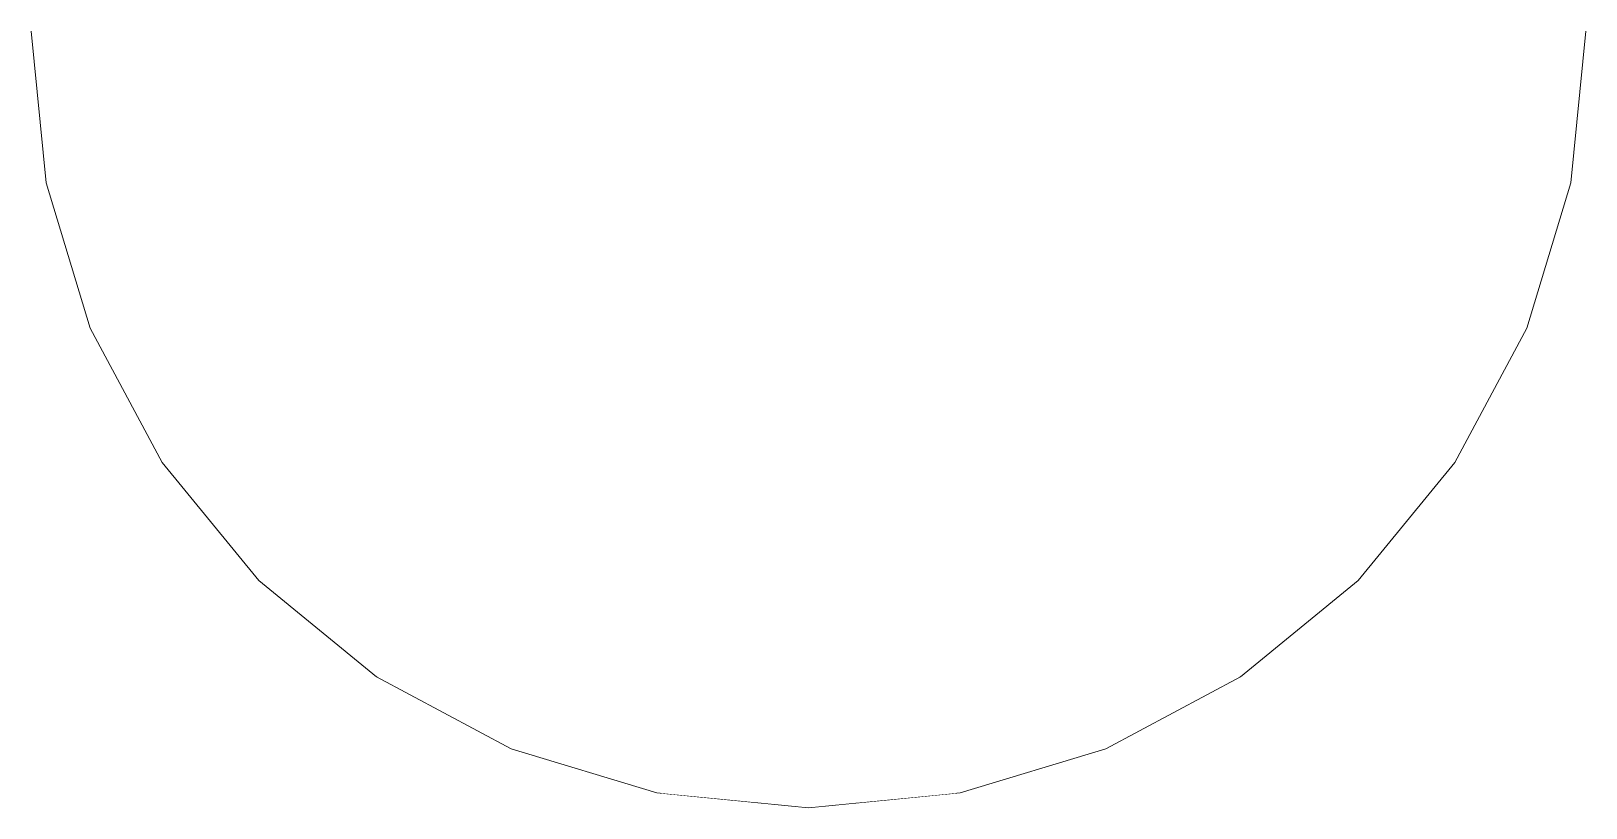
# Model space of a CAD drawing. Header units: metres. Extents: x 48 to 635, y -15 to 39.
# Drawn here: x 523.9712 to 524.1712, y -12.0938 to -11.9938 of the extents above; entities that cross this region are included whole.
import ezdxf

# ---------------------------------------------------------------- set-up
doc = ezdxf.new("R2010")
doc.units = ezdxf.units.M
doc.header["$MEASUREMENT"] = 0
doc.linetypes.add('Wipeout_Contour', pattern=[1, 0, -1])
doc.layers.add('Interior - Lamp', color=7, linetype='Continuous')

msp = doc.modelspace()

# ---------------------------------------------------------------- wipeouts: each hides what was drawn before it
at = {"color": 254, "linetype": 'Wipeout_Contour', "lineweight": 0, "ltscale": 1573.063242}
msp.add_wipeout([(524.05204, -12.09184), (524.05167, -12.09184), (524.07117, -12.09377)], dxfattribs=at).dxf.layer = 'Interior - Lamp'

# ---------------------------------------------------------------- next in the draw order: wipeouts: each hides what was drawn before it
at = {"color": 254, "linetype": 'Wipeout_Contour', "lineweight": 0, "ltscale": 1573.025929}
msp.add_wipeout([(524.05204, -12.09184), (524.07117, -12.09377), (524.05315, -12.09184)], dxfattribs=at).dxf.layer = 'Interior - Lamp'

# ---------------------------------------------------------------- next in the draw order: wipeouts: each hides what was drawn before it
at = {"color": 254, "linetype": 'Wipeout_Contour', "lineweight": 0, "ltscale": 2096.7101}
msp.add_wipeout([(524.03364, -12.08615), (524.03291, -12.08615), (524.05167, -12.09184), (524.05204, -12.09184)], dxfattribs=at).dxf.layer = 'Interior - Lamp'
at = {"color": 254, "linetype": 'Wipeout_Contour', "lineweight": 0, "ltscale": 1572.986849}
msp.add_wipeout([(524.05495, -12.09184), (524.05315, -12.09184), (524.07117, -12.09377)], dxfattribs=at).dxf.layer = 'Interior - Lamp'

# ---------------------------------------------------------------- next in the draw order: wipeouts: each hides what was drawn before it
at = {"color": 254, "linetype": 'Wipeout_Contour', "lineweight": 0, "ltscale": 2096.678624}
msp.add_wipeout([(524.03582, -12.08615), (524.03364, -12.08615), (524.05204, -12.09184), (524.05315, -12.09184)], dxfattribs=at).dxf.layer = 'Interior - Lamp'
at = {"color": 254, "linetype": 'Wipeout_Contour', "lineweight": 0, "ltscale": 1572.941543}
msp.add_wipeout([(524.05738, -12.09184), (524.05495, -12.09184), (524.07117, -12.09377)], dxfattribs=at).dxf.layer = 'Interior - Lamp'

# ---------------------------------------------------------------- next in the draw order: wipeouts: each hides what was drawn before it
at = {"color": 254, "linetype": 'Wipeout_Contour', "lineweight": 0, "ltscale": 2096.638434}
msp.add_wipeout([(524.01669, -12.07691), (524.01562, -12.07691), (524.03291, -12.08615), (524.03364, -12.08615)], dxfattribs=at).dxf.layer = 'Interior - Lamp'
at = {"color": 254, "linetype": 'Wipeout_Contour', "lineweight": 0, "ltscale": 2096.651375}
msp.add_wipeout([(524.03582, -12.08615), (524.05315, -12.09184), (524.05495, -12.09184), (524.03936, -12.08615)], dxfattribs=at).dxf.layer = 'Interior - Lamp'
at = {"color": 254, "linetype": 'Wipeout_Contour', "lineweight": 0, "ltscale": 1572.882205}
msp.add_wipeout([(524.05738, -12.09184), (524.07117, -12.09377), (524.06034, -12.09184)], dxfattribs=at).dxf.layer = 'Interior - Lamp'

# ---------------------------------------------------------------- next in the draw order: wipeouts: each hides what was drawn before it
at = {"color": 254, "linetype": 'Wipeout_Contour', "lineweight": 0, "ltscale": 2096.612593}
msp.add_wipeout([(524.01669, -12.07691), (524.03364, -12.08615), (524.03582, -12.08615), (524.01985, -12.07691)], dxfattribs=at).dxf.layer = 'Interior - Lamp'
at = {"color": 254, "linetype": 'Wipeout_Contour', "lineweight": 0, "ltscale": 2096.625067}
msp.add_wipeout([(524.04412, -12.08615), (524.03936, -12.08615), (524.05495, -12.09184), (524.05738, -12.09184)], dxfattribs=at).dxf.layer = 'Interior - Lamp'
at = {"color": 254, "linetype": 'Wipeout_Contour', "lineweight": 0, "ltscale": 1572.791673}
msp.add_wipeout([(524.06371, -12.09184), (524.06034, -12.09184), (524.07117, -12.09377)], dxfattribs=at).dxf.layer = 'Interior - Lamp'

# ---------------------------------------------------------------- next in the draw order: wipeouts: each hides what was drawn before it
at = {"color": 254, "linetype": 'Wipeout_Contour', "lineweight": 0, "ltscale": 2096.57367}
msp.add_wipeout([(524.00046, -12.06448), (524.01562, -12.07691), (524.01669, -12.07691), (524.00182, -12.06448)], dxfattribs=at).dxf.layer = 'Interior - Lamp'
at = {"color": 254, "linetype": 'Wipeout_Contour', "lineweight": 0, "ltscale": 2096.596128}
msp.add_wipeout([(524.02498, -12.07691), (524.01985, -12.07691), (524.03582, -12.08615), (524.03936, -12.08615)], dxfattribs=at).dxf.layer = 'Interior - Lamp'
at = {"color": 254, "linetype": 'Wipeout_Contour', "lineweight": 0, "ltscale": 2096.595201}
msp.add_wipeout([(524.04991, -12.08615), (524.04412, -12.08615), (524.05738, -12.09184), (524.06034, -12.09184)], dxfattribs=at).dxf.layer = 'Interior - Lamp'
at = {"color": 254, "linetype": 'Wipeout_Contour', "lineweight": 0, "ltscale": 1572.619731}
msp.add_wipeout([(524.06371, -12.09184), (524.07117, -12.09377), (524.06737, -12.09184)], dxfattribs=at).dxf.layer = 'Interior - Lamp'

# ---------------------------------------------------------------- next in the draw order: wipeouts: each hides what was drawn before it
at = {"color": 254, "linetype": 'Wipeout_Contour', "lineweight": 0, "ltscale": 2096.553389}
msp.add_wipeout([(524.00182, -12.06448), (524.01669, -12.07691), (524.01985, -12.07691), (524.00585, -12.06448)], dxfattribs=at).dxf.layer = 'Interior - Lamp'
at = {"color": 254, "linetype": 'Wipeout_Contour', "lineweight": 0, "ltscale": 2096.58599}
msp.add_wipeout([(524.02498, -12.07691), (524.03936, -12.08615), (524.04412, -12.08615), (524.03189, -12.07691)], dxfattribs=at).dxf.layer = 'Interior - Lamp'
at = {"color": 254, "linetype": 'Wipeout_Contour', "lineweight": 0, "ltscale": 2096.554096}
msp.add_wipeout([(524.04991, -12.08615), (524.06034, -12.09184), (524.06371, -12.09184), (524.05653, -12.08615)], dxfattribs=at).dxf.layer = 'Interior - Lamp'
at = {"color": 254, "linetype": 'Wipeout_Contour', "lineweight": 0, "ltscale": 1572.117524}
msp.add_wipeout([(524.06737, -12.09184), (524.07117, -12.09377), (524.07117, -12.09184)], dxfattribs=at).dxf.layer = 'Interior - Lamp'

# ---------------------------------------------------------------- next in the draw order: wipeouts: each hides what was drawn before it
at = {"color": 254, "linetype": 'Wipeout_Contour', "lineweight": 0, "ltscale": 2096.518391}
msp.add_wipeout([(523.98803, -12.04932), (524.00046, -12.06448), (524.00182, -12.06448), (523.98963, -12.04932)], dxfattribs=at).dxf.layer = 'Interior - Lamp'
at = {"color": 254, "linetype": 'Wipeout_Contour', "lineweight": 0, "ltscale": 2096.546896}
msp.add_wipeout([(524.01238, -12.06448), (524.00585, -12.06448), (524.01985, -12.07691), (524.02498, -12.07691)], dxfattribs=at).dxf.layer = 'Interior - Lamp'
at = {"color": 254, "linetype": 'Wipeout_Contour', "lineweight": 0, "ltscale": 2096.578888}
msp.add_wipeout([(524.03189, -12.07691), (524.04412, -12.08615), (524.04991, -12.08615), (524.04031, -12.07691)], dxfattribs=at).dxf.layer = 'Interior - Lamp'
at = {"color": 254, "linetype": 'Wipeout_Contour', "lineweight": 0, "ltscale": 2096.485358}
msp.add_wipeout([(524.05653, -12.08615), (524.06371, -12.09184), (524.06737, -12.09184), (524.06371, -12.08615)], dxfattribs=at).dxf.layer = 'Interior - Lamp'
at = {"color": 254, "linetype": 'Wipeout_Contour', "lineweight": 0, "ltscale": 1573.124846}
msp.add_wipeout([(524.07117, -12.09184), (524.07117, -12.09377), (524.07498, -12.09184)], dxfattribs=at).dxf.layer = 'Interior - Lamp'

# ---------------------------------------------------------------- next in the draw order: wipeouts: each hides what was drawn before it
at = {"color": 254, "linetype": 'Wipeout_Contour', "lineweight": 0, "ltscale": 2096.503794}
msp.add_wipeout([(523.98963, -12.04932), (524.00182, -12.06448), (524.00585, -12.06448), (523.99436, -12.04932)], dxfattribs=at).dxf.layer = 'Interior - Lamp'
at = {"color": 254, "linetype": 'Wipeout_Contour', "lineweight": 0, "ltscale": 2096.55085}
msp.add_wipeout([(524.02117, -12.06448), (524.01238, -12.06448), (524.02498, -12.07691), (524.03189, -12.07691)], dxfattribs=at).dxf.layer = 'Interior - Lamp'
at = {"color": 254, "linetype": 'Wipeout_Contour', "lineweight": 0, "ltscale": 2096.570415}
msp.add_wipeout([(524.04991, -12.07691), (524.04031, -12.07691), (524.04991, -12.08615), (524.05653, -12.08615)], dxfattribs=at).dxf.layer = 'Interior - Lamp'
at = {"color": 254, "linetype": 'Wipeout_Contour', "lineweight": 0, "ltscale": 1572.622638}
msp.add_wipeout([(524.07498, -12.09184), (524.07117, -12.09377), (524.07864, -12.09184)], dxfattribs=at).dxf.layer = 'Interior - Lamp'

# ---------------------------------------------------------------- next in the draw order: wipeouts: each hides what was drawn before it
at = {"color": 254, "linetype": 'Wipeout_Contour', "lineweight": 0, "ltscale": 2096.474911}
msp.add_wipeout([(523.97879, -12.03203), (523.98803, -12.04932), (523.98963, -12.04932), (523.98056, -12.03203)], dxfattribs=at).dxf.layer = 'Interior - Lamp'
at = {"color": 254, "linetype": 'Wipeout_Contour', "lineweight": 0, "ltscale": 2096.506628}
msp.add_wipeout([(524.00204, -12.04932), (523.99436, -12.04932), (524.00585, -12.06448), (524.01238, -12.06448)], dxfattribs=at).dxf.layer = 'Interior - Lamp'
at = {"color": 254, "linetype": 'Wipeout_Contour', "lineweight": 0, "ltscale": 2096.562267}
msp.add_wipeout([(524.03189, -12.06448), (524.02117, -12.06448), (524.03189, -12.07691), (524.04031, -12.07691)], dxfattribs=at).dxf.layer = 'Interior - Lamp'
at = {"color": 254, "linetype": 'Wipeout_Contour', "lineweight": 0, "ltscale": 1572.450696}
msp.add_wipeout([(524.07117, -12.09377), (524.08201, -12.09184), (524.07864, -12.09184)], dxfattribs=at).dxf.layer = 'Interior - Lamp'

# ---------------------------------------------------------------- next in the draw order: wipeouts: each hides what was drawn before it
at = {"color": 254, "linetype": 'Wipeout_Contour', "lineweight": 0, "ltscale": 2096.466528}
msp.add_wipeout([(523.98056, -12.03203), (523.98963, -12.04932), (523.99436, -12.04932), (523.98582, -12.03203)], dxfattribs=at).dxf.layer = 'Interior - Lamp'
at = {"color": 254, "linetype": 'Wipeout_Contour', "lineweight": 0, "ltscale": 2096.522905}
msp.add_wipeout([(524.00204, -12.04932), (524.01238, -12.06448), (524.02117, -12.06448), (524.01238, -12.04932)], dxfattribs=at).dxf.layer = 'Interior - Lamp'
at = {"color": 254, "linetype": 'Wipeout_Contour', "lineweight": 0, "ltscale": 1572.360165}
msp.add_wipeout([(524.07117, -12.09377), (524.08497, -12.09184), (524.08201, -12.09184)], dxfattribs=at).dxf.layer = 'Interior - Lamp'

# ---------------------------------------------------------------- next in the draw order: wipeouts: each hides what was drawn before it
at = {"color": 254, "linetype": 'Wipeout_Contour', "lineweight": 0, "ltscale": 2096.445419}
msp.add_wipeout([(523.9731, -12.01328), (523.97879, -12.03203), (523.98056, -12.03203), (523.97498, -12.01328)], dxfattribs=at).dxf.layer = 'Interior - Lamp'
at = {"color": 254, "linetype": 'Wipeout_Contour', "lineweight": 0, "ltscale": 2096.478205}
msp.add_wipeout([(523.99436, -12.03203), (523.98582, -12.03203), (523.99436, -12.04932), (524.00204, -12.04932)], dxfattribs=at).dxf.layer = 'Interior - Lamp'
at = {"color": 254, "linetype": 'Wipeout_Contour', "lineweight": 0, "ltscale": 1572.300826}
msp.add_wipeout([(524.08497, -12.09184), (524.07117, -12.09377), (524.0874, -12.09184)], dxfattribs=at).dxf.layer = 'Interior - Lamp'

# ---------------------------------------------------------------- next in the draw order: wipeouts: each hides what was drawn before it
at = {"color": 254, "linetype": 'Wipeout_Contour', "lineweight": 0, "ltscale": 2096.444676}
msp.add_wipeout([(523.97498, -12.01328), (523.98056, -12.03203), (523.98582, -12.03203), (523.98056, -12.01328)], dxfattribs=at).dxf.layer = 'Interior - Lamp'
at = {"color": 254, "linetype": 'Wipeout_Contour', "lineweight": 0, "ltscale": 1572.25552}
msp.add_wipeout([(524.0892, -12.09184), (524.0874, -12.09184), (524.07117, -12.09377)], dxfattribs=at).dxf.layer = 'Interior - Lamp'

# ---------------------------------------------------------------- next in the draw order: wipeouts: each hides what was drawn before it
at = {"color": 254, "linetype": 'Wipeout_Contour', "lineweight": 0, "ltscale": 2096.433524}
msp.add_wipeout([(523.97117, -11.99377), (523.9731, -12.01328), (523.97498, -12.01328), (523.9731, -11.99377)], dxfattribs=at).dxf.layer = 'Interior - Lamp'
at = {"color": 254, "linetype": 'Wipeout_Contour', "lineweight": 0, "ltscale": 1572.21644}
msp.add_wipeout([(524.09031, -12.09184), (524.0892, -12.09184), (524.07117, -12.09377)], dxfattribs=at).dxf.layer = 'Interior - Lamp'

# ---------------------------------------------------------------- next in the draw order: wipeouts: each hides what was drawn before it
at = {"color": 254, "linetype": 'Wipeout_Contour', "lineweight": 0, "ltscale": 1572.179128}
msp.add_wipeout([(524.09068, -12.09184), (524.09031, -12.09184), (524.07117, -12.09377)], dxfattribs=at).dxf.layer = 'Interior - Lamp'

# ---------------------------------------------------------------- next in the draw order: wipeouts: each hides what was drawn before it
at = {"color": 254, "linetype": 'Wipeout_Contour', "lineweight": 0, "ltscale": 2096.341973}
msp.add_wipeout([(524.06371, -12.08615), (524.06737, -12.09184), (524.07117, -12.09184), (524.07117, -12.08615)], dxfattribs=at).dxf.layer = 'Interior - Lamp'

# ---------------------------------------------------------------- next in the draw order: wipeouts: each hides what was drawn before it
at = {"color": 254, "linetype": 'Wipeout_Contour', "lineweight": 0, "ltscale": 2096.553397}
msp.add_wipeout([(524.04991, -12.07691), (524.05653, -12.08615), (524.06371, -12.08615), (524.06034, -12.07691)], dxfattribs=at).dxf.layer = 'Interior - Lamp'
at = {"color": 254, "linetype": 'Wipeout_Contour', "lineweight": 0, "ltscale": 2097.344637}
msp.add_wipeout([(524.07117, -12.09184), (524.07498, -12.09184), (524.07864, -12.08615), (524.07117, -12.08615)], dxfattribs=at).dxf.layer = 'Interior - Lamp'

# ---------------------------------------------------------------- next in the draw order: linework, layer by layer
at = {"layer": 'Interior - Lamp', "color": 2, "linetype": 'Continuous', "lineweight": 13, "true_color": 0xffeb28}
for p, q in [((524.05167, -12.09184), (524.03291, -12.08615)), ((524.07117, -12.09377), (524.05167, -12.09184))]:
    msp.add_line(p, q, dxfattribs=at)

# ---------------------------------------------------------------- next in the draw order: wipeouts: each hides what was drawn before it
at = {"color": 254, "linetype": 'Wipeout_Contour', "lineweight": 0, "ltscale": 2096.57788}
msp.add_wipeout([(524.04412, -12.06448), (524.03189, -12.06448), (524.04031, -12.07691), (524.04991, -12.07691)], dxfattribs=at).dxf.layer = 'Interior - Lamp'
at = {"color": 254, "linetype": 'Wipeout_Contour', "lineweight": 0, "ltscale": 2096.513221}
msp.add_wipeout([(524.06034, -12.07691), (524.06371, -12.08615), (524.07117, -12.08615), (524.07117, -12.07691)], dxfattribs=at).dxf.layer = 'Interior - Lamp'
at = {"color": 254, "linetype": 'Wipeout_Contour', "lineweight": 0, "ltscale": 2097.201253}
msp.add_wipeout([(524.07498, -12.09184), (524.07864, -12.09184), (524.08582, -12.08615), (524.07864, -12.08615)], dxfattribs=at).dxf.layer = 'Interior - Lamp'

# ---------------------------------------------------------------- next in the draw order: linework, layer by layer
at = {"layer": 'Interior - Lamp', "color": 2, "linetype": 'Continuous', "lineweight": 13, "true_color": 0xffeb28}
msp.add_line((524.03291, -12.08615), (524.01562, -12.07691), dxfattribs=at)

# ---------------------------------------------------------------- next in the draw order: wipeouts: each hides what was drawn before it
at = {"color": 254, "linetype": 'Wipeout_Contour', "lineweight": 0, "ltscale": 2096.549572}
msp.add_wipeout([(524.02498, -12.04932), (524.01238, -12.04932), (524.02117, -12.06448), (524.03189, -12.06448)], dxfattribs=at).dxf.layer = 'Interior - Lamp'
at = {"color": 254, "linetype": 'Wipeout_Contour', "lineweight": 0, "ltscale": 2096.593495}
msp.add_wipeout([(524.05738, -12.06448), (524.04412, -12.06448), (524.04991, -12.07691), (524.06034, -12.07691)], dxfattribs=at).dxf.layer = 'Interior - Lamp'
at = {"color": 254, "linetype": 'Wipeout_Contour', "lineweight": 0, "ltscale": 2097.132513}
msp.add_wipeout([(524.07864, -12.09184), (524.08201, -12.09184), (524.09244, -12.08615), (524.08582, -12.08615)], dxfattribs=at).dxf.layer = 'Interior - Lamp'

# ---------------------------------------------------------------- next in the draw order: linework, layer by layer
at = {"layer": 'Interior - Lamp', "color": 2, "linetype": 'Continuous', "lineweight": 13, "true_color": 0xffeb28}
msp.add_line((524.01562, -12.07691), (524.00046, -12.06448), dxfattribs=at)

# ---------------------------------------------------------------- next in the draw order: wipeouts: each hides what was drawn before it
at = {"color": 254, "linetype": 'Wipeout_Contour', "lineweight": 0, "ltscale": 2096.505128}
msp.add_wipeout([(524.00585, -12.03203), (523.99436, -12.03203), (524.00204, -12.04932), (524.01238, -12.04932)], dxfattribs=at).dxf.layer = 'Interior - Lamp'
at = {"color": 254, "linetype": 'Wipeout_Contour', "lineweight": 0, "ltscale": 2096.583705}
msp.add_wipeout([(524.02498, -12.04932), (524.03189, -12.06448), (524.04412, -12.06448), (524.03936, -12.04932)], dxfattribs=at).dxf.layer = 'Interior - Lamp'
at = {"color": 254, "linetype": 'Wipeout_Contour', "lineweight": 0, "ltscale": 2097.091409}
msp.add_wipeout([(524.09244, -12.08615), (524.08201, -12.09184), (524.08497, -12.09184), (524.09823, -12.08615)], dxfattribs=at).dxf.layer = 'Interior - Lamp'

# ---------------------------------------------------------------- next in the draw order: linework, layer by layer
at = {"layer": 'Interior - Lamp', "color": 2, "linetype": 'Continuous', "lineweight": 13, "true_color": 0xffeb28}
msp.add_line((524.00046, -12.06448), (523.98803, -12.04932), dxfattribs=at)

# ---------------------------------------------------------------- next in the draw order: wipeouts: each hides what was drawn before it
at = {"color": 254, "linetype": 'Wipeout_Contour', "lineweight": 0, "ltscale": 2096.464861}
msp.add_wipeout([(523.98963, -12.01328), (523.98056, -12.01328), (523.98582, -12.03203), (523.99436, -12.03203)], dxfattribs=at).dxf.layer = 'Interior - Lamp'
at = {"color": 254, "linetype": 'Wipeout_Contour', "lineweight": 0, "ltscale": 2096.544118}
msp.add_wipeout([(524.01985, -12.03203), (524.00585, -12.03203), (524.01238, -12.04932), (524.02498, -12.04932)], dxfattribs=at).dxf.layer = 'Interior - Lamp'
at = {"color": 254, "linetype": 'Wipeout_Contour', "lineweight": 0, "ltscale": 2097.172015}
msp.add_wipeout([(524.07117, -12.08615), (524.07864, -12.08615), (524.08201, -12.07691), (524.07117, -12.07691)], dxfattribs=at).dxf.layer = 'Interior - Lamp'
at = {"color": 254, "linetype": 'Wipeout_Contour', "lineweight": 0, "ltscale": 2097.061542}
msp.add_wipeout([(524.09823, -12.08615), (524.08497, -12.09184), (524.0874, -12.09184), (524.10299, -12.08615)], dxfattribs=at).dxf.layer = 'Interior - Lamp'

# ---------------------------------------------------------------- next in the draw order: linework, layer by layer
at = {"layer": 'Interior - Lamp', "color": 2, "linetype": 'Continuous', "lineweight": 13, "true_color": 0xffeb28}
msp.add_line((523.98803, -12.04932), (523.97879, -12.03203), dxfattribs=at)

# ---------------------------------------------------------------- next in the draw order: wipeouts: each hides what was drawn before it
at = {"color": 254, "linetype": 'Wipeout_Contour', "lineweight": 0, "ltscale": 2096.443643}
msp.add_wipeout([(523.97879, -11.99377), (523.9731, -11.99377), (523.97498, -12.01328), (523.98056, -12.01328)], dxfattribs=at).dxf.layer = 'Interior - Lamp'
at = {"color": 254, "linetype": 'Wipeout_Contour', "lineweight": 0, "ltscale": 2096.500628}
msp.add_wipeout([(524.00182, -12.01328), (523.98963, -12.01328), (523.99436, -12.03203), (524.00585, -12.03203)], dxfattribs=at).dxf.layer = 'Interior - Lamp'
at = {"color": 254, "linetype": 'Wipeout_Contour', "lineweight": 0, "ltscale": 2096.602748}
msp.add_wipeout([(524.07117, -12.06448), (524.05738, -12.06448), (524.06034, -12.07691), (524.07117, -12.07691)], dxfattribs=at).dxf.layer = 'Interior - Lamp'
at = {"color": 254, "linetype": 'Wipeout_Contour', "lineweight": 0, "ltscale": 2097.035235}
msp.add_wipeout([(524.0874, -12.09184), (524.0892, -12.09184), (524.10653, -12.08615), (524.10299, -12.08615)], dxfattribs=at).dxf.layer = 'Interior - Lamp'

# ---------------------------------------------------------------- next in the draw order: linework, layer by layer
at = {"layer": 'Interior - Lamp', "color": 2, "linetype": 'Continuous', "lineweight": 13, "true_color": 0xffeb28}
msp.add_line((523.9731, -12.01328), (523.97117, -11.99377), dxfattribs=at)

# ---------------------------------------------------------------- next in the draw order: wipeouts: each hides what was drawn before it
at = {"color": 254, "linetype": 'Wipeout_Contour', "lineweight": 0, "ltscale": 2096.471472}
msp.add_wipeout([(523.98803, -11.99377), (523.97879, -11.99377), (523.98056, -12.01328), (523.98963, -12.01328)], dxfattribs=at).dxf.layer = 'Interior - Lamp'
at = {"color": 254, "linetype": 'Wipeout_Contour', "lineweight": 0, "ltscale": 2096.622084}
msp.add_wipeout([(524.03936, -12.04932), (524.04412, -12.06448), (524.05738, -12.06448), (524.05495, -12.04932)], dxfattribs=at).dxf.layer = 'Interior - Lamp'
at = {"color": 254, "linetype": 'Wipeout_Contour', "lineweight": 0, "ltscale": 2097.007986}
msp.add_wipeout([(524.0892, -12.09184), (524.09031, -12.09184), (524.10871, -12.08615), (524.10653, -12.08615)], dxfattribs=at).dxf.layer = 'Interior - Lamp'

# ---------------------------------------------------------------- next in the draw order: linework, layer by layer
at = {"layer": 'Interior - Lamp', "color": 2, "linetype": 'Continuous', "lineweight": 13, "true_color": 0xffeb28}
msp.add_line((523.97879, -12.03203), (523.9731, -12.01328), dxfattribs=at)

# ---------------------------------------------------------------- next in the draw order: wipeouts: each hides what was drawn before it
at = {"color": 254, "linetype": 'Wipeout_Contour', "lineweight": 0, "ltscale": 2096.592344}
msp.add_wipeout([(524.03582, -12.03203), (524.01985, -12.03203), (524.02498, -12.04932), (524.03936, -12.04932)], dxfattribs=at).dxf.layer = 'Interior - Lamp'
at = {"color": 254, "linetype": 'Wipeout_Contour', "lineweight": 0, "ltscale": 2096.976509}
msp.add_wipeout([(524.10871, -12.08615), (524.09031, -12.09184), (524.09068, -12.09184), (524.10944, -12.08615)], dxfattribs=at).dxf.layer = 'Interior - Lamp'

# ---------------------------------------------------------------- next in the draw order: linework, layer by layer
at = {"layer": 'Interior - Lamp', "color": 2, "linetype": 'Continuous', "lineweight": 13, "true_color": 0xffeb28}
msp.add_line((524.07117, -12.09377), (524.09068, -12.09184), dxfattribs=at)

# ---------------------------------------------------------------- next in the draw order: wipeouts: each hides what was drawn before it
at = {"color": 254, "linetype": 'Wipeout_Contour', "lineweight": 0, "ltscale": 2096.548947}
msp.add_wipeout([(524.01669, -12.01328), (524.00182, -12.01328), (524.00585, -12.03203), (524.01985, -12.03203)], dxfattribs=at).dxf.layer = 'Interior - Lamp'
at = {"color": 254, "linetype": 'Wipeout_Contour', "lineweight": 0, "ltscale": 2097.131837}
msp.add_wipeout([(524.07864, -12.08615), (524.08582, -12.08615), (524.09244, -12.07691), (524.08201, -12.07691)], dxfattribs=at).dxf.layer = 'Interior - Lamp'

# ---------------------------------------------------------------- next in the draw order: wipeouts: each hides what was drawn before it
at = {"color": 254, "linetype": 'Wipeout_Contour', "lineweight": 0, "ltscale": 2096.513457}
msp.add_wipeout([(524.00046, -11.99377), (523.98803, -11.99377), (523.98963, -12.01328), (524.00182, -12.01328)], dxfattribs=at).dxf.layer = 'Interior - Lamp'
at = {"color": 254, "linetype": 'Wipeout_Contour', "lineweight": 0, "ltscale": 2097.114818}
msp.add_wipeout([(524.09244, -12.07691), (524.08582, -12.08615), (524.09244, -12.08615), (524.10204, -12.07691)], dxfattribs=at).dxf.layer = 'Interior - Lamp'

# ---------------------------------------------------------------- next in the draw order: wipeouts: each hides what was drawn before it
at = {"color": 254, "linetype": 'Wipeout_Contour', "lineweight": 0, "ltscale": 2097.080489}
msp.add_wipeout([(524.08497, -12.06448), (524.07117, -12.06448), (524.07117, -12.07691), (524.08201, -12.07691)], dxfattribs=at).dxf.layer = 'Interior - Lamp'
at = {"color": 254, "linetype": 'Wipeout_Contour', "lineweight": 0, "ltscale": 2097.106346}
msp.add_wipeout([(524.10204, -12.07691), (524.09244, -12.08615), (524.09823, -12.08615), (524.11046, -12.07691)], dxfattribs=at).dxf.layer = 'Interior - Lamp'

# ---------------------------------------------------------------- next in the draw order: wipeouts: each hides what was drawn before it
at = {"color": 254, "linetype": 'Wipeout_Contour', "lineweight": 0, "ltscale": 2096.660816}
msp.add_wipeout([(524.05495, -12.04932), (524.05738, -12.06448), (524.07117, -12.06448), (524.07117, -12.04932)], dxfattribs=at).dxf.layer = 'Interior - Lamp'
at = {"color": 254, "linetype": 'Wipeout_Contour', "lineweight": 0, "ltscale": 2097.099243}
msp.add_wipeout([(524.11046, -12.07691), (524.09823, -12.08615), (524.10299, -12.08615), (524.11737, -12.07691)], dxfattribs=at).dxf.layer = 'Interior - Lamp'

# ---------------------------------------------------------------- next in the draw order: wipeouts: each hides what was drawn before it
at = {"color": 254, "linetype": 'Wipeout_Contour', "lineweight": 0, "ltscale": 2096.646896}
msp.add_wipeout([(524.05315, -12.03203), (524.03582, -12.03203), (524.03936, -12.04932), (524.05495, -12.04932)], dxfattribs=at).dxf.layer = 'Interior - Lamp'
at = {"color": 254, "linetype": 'Wipeout_Contour', "lineweight": 0, "ltscale": 2097.089743}
msp.add_wipeout([(524.09823, -12.06448), (524.08497, -12.06448), (524.08201, -12.07691), (524.09244, -12.07691)], dxfattribs=at).dxf.layer = 'Interior - Lamp'
at = {"color": 254, "linetype": 'Wipeout_Contour', "lineweight": 0, "ltscale": 2097.089106}
msp.add_wipeout([(524.11737, -12.07691), (524.10299, -12.08615), (524.10653, -12.08615), (524.1225, -12.07691)], dxfattribs=at).dxf.layer = 'Interior - Lamp'

# ---------------------------------------------------------------- next in the draw order: wipeouts: each hides what was drawn before it
at = {"color": 254, "linetype": 'Wipeout_Contour', "lineweight": 0, "ltscale": 2096.607147}
msp.add_wipeout([(524.03364, -12.01328), (524.01669, -12.01328), (524.01985, -12.03203), (524.03582, -12.03203)], dxfattribs=at).dxf.layer = 'Interior - Lamp'
at = {"color": 254, "linetype": 'Wipeout_Contour', "lineweight": 0, "ltscale": 2097.019884}
msp.add_wipeout([(524.07117, -12.04932), (524.07117, -12.06448), (524.08497, -12.06448), (524.0874, -12.04932)], dxfattribs=at).dxf.layer = 'Interior - Lamp'
at = {"color": 254, "linetype": 'Wipeout_Contour', "lineweight": 0, "ltscale": 2097.072641}
msp.add_wipeout([(524.1225, -12.07691), (524.10653, -12.08615), (524.10871, -12.08615), (524.12566, -12.07691)], dxfattribs=at).dxf.layer = 'Interior - Lamp'

# ---------------------------------------------------------------- next in the draw order: wipeouts: each hides what was drawn before it
at = {"color": 254, "linetype": 'Wipeout_Contour', "lineweight": 0, "ltscale": 2096.567464}
msp.add_wipeout([(524.00046, -11.99377), (524.00182, -12.01328), (524.01669, -12.01328), (524.01562, -11.99377)], dxfattribs=at).dxf.layer = 'Interior - Lamp'
at = {"color": 254, "linetype": 'Wipeout_Contour', "lineweight": 0, "ltscale": 2096.704627}
msp.add_wipeout([(524.05315, -12.03203), (524.05495, -12.04932), (524.07117, -12.04932), (524.07117, -12.03203)], dxfattribs=at).dxf.layer = 'Interior - Lamp'
at = {"color": 254, "linetype": 'Wipeout_Contour', "lineweight": 0, "ltscale": 2097.046799}
msp.add_wipeout([(524.12673, -12.07691), (524.12566, -12.07691), (524.10871, -12.08615), (524.10944, -12.08615)], dxfattribs=at).dxf.layer = 'Interior - Lamp'

# ---------------------------------------------------------------- next in the draw order: linework, layer by layer
at = {"layer": 'Interior - Lamp', "color": 2, "linetype": 'Continuous', "lineweight": 13, "true_color": 0xffeb28}
msp.add_line((524.09068, -12.09184), (524.10944, -12.08615), dxfattribs=at)

# ---------------------------------------------------------------- next in the draw order: wipeouts: each hides what was drawn before it
at = {"color": 254, "linetype": 'Wipeout_Contour', "lineweight": 0, "ltscale": 2096.672485}
msp.add_wipeout([(524.05204, -12.01328), (524.03364, -12.01328), (524.03582, -12.03203), (524.05315, -12.03203)], dxfattribs=at).dxf.layer = 'Interior - Lamp'
at = {"color": 254, "linetype": 'Wipeout_Contour', "lineweight": 0, "ltscale": 2097.105356}
msp.add_wipeout([(524.09244, -12.07691), (524.10204, -12.07691), (524.11046, -12.06448), (524.09823, -12.06448)], dxfattribs=at).dxf.layer = 'Interior - Lamp'

# ---------------------------------------------------------------- next in the draw order: wipeouts: each hides what was drawn before it
at = {"color": 254, "linetype": 'Wipeout_Contour', "lineweight": 0, "ltscale": 2096.631227}
msp.add_wipeout([(524.03291, -11.99377), (524.01562, -11.99377), (524.01669, -12.01328), (524.03364, -12.01328)], dxfattribs=at).dxf.layer = 'Interior - Lamp'
at = {"color": 254, "linetype": 'Wipeout_Contour', "lineweight": 0, "ltscale": 2097.12097}
msp.add_wipeout([(524.11046, -12.06448), (524.10204, -12.07691), (524.11046, -12.07691), (524.12117, -12.06448)], dxfattribs=at).dxf.layer = 'Interior - Lamp'

# ---------------------------------------------------------------- next in the draw order: wipeouts: each hides what was drawn before it
at = {"color": 254, "linetype": 'Wipeout_Contour', "lineweight": 0, "ltscale": 2097.058613}
msp.add_wipeout([(524.08497, -12.06448), (524.09823, -12.06448), (524.10299, -12.04932), (524.0874, -12.04932)], dxfattribs=at).dxf.layer = 'Interior - Lamp'
at = {"color": 254, "linetype": 'Wipeout_Contour', "lineweight": 0, "ltscale": 2097.132386}
msp.add_wipeout([(524.12997, -12.06448), (524.12117, -12.06448), (524.11046, -12.07691), (524.11737, -12.07691)], dxfattribs=at).dxf.layer = 'Interior - Lamp'

# ---------------------------------------------------------------- next in the draw order: wipeouts: each hides what was drawn before it
at = {"color": 254, "linetype": 'Wipeout_Contour', "lineweight": 0, "ltscale": 2096.973089}
msp.add_wipeout([(524.0892, -12.03203), (524.07117, -12.03203), (524.07117, -12.04932), (524.0874, -12.04932)], dxfattribs=at).dxf.layer = 'Interior - Lamp'
at = {"color": 254, "linetype": 'Wipeout_Contour', "lineweight": 0, "ltscale": 2097.136339}
msp.add_wipeout([(524.12997, -12.06448), (524.11737, -12.07691), (524.1225, -12.07691), (524.1365, -12.06448)], dxfattribs=at).dxf.layer = 'Interior - Lamp'

# ---------------------------------------------------------------- next in the draw order: wipeouts: each hides what was drawn before it
at = {"color": 254, "linetype": 'Wipeout_Contour', "lineweight": 0, "ltscale": 2096.742051}
msp.add_wipeout([(524.07117, -12.01328), (524.05204, -12.01328), (524.05315, -12.03203), (524.07117, -12.03203)], dxfattribs=at).dxf.layer = 'Interior - Lamp'
at = {"color": 254, "linetype": 'Wipeout_Contour', "lineweight": 0, "ltscale": 2097.096993}
msp.add_wipeout([(524.09823, -12.06448), (524.11046, -12.06448), (524.11737, -12.04932), (524.10299, -12.04932)], dxfattribs=at).dxf.layer = 'Interior - Lamp'
at = {"color": 254, "linetype": 'Wipeout_Contour', "lineweight": 0, "ltscale": 2097.129847}
msp.add_wipeout([(524.1365, -12.06448), (524.1225, -12.07691), (524.12566, -12.07691), (524.14053, -12.06448)], dxfattribs=at).dxf.layer = 'Interior - Lamp'

# ---------------------------------------------------------------- next in the draw order: wipeouts: each hides what was drawn before it
at = {"color": 254, "linetype": 'Wipeout_Contour', "lineweight": 0, "ltscale": 2096.702203}
msp.add_wipeout([(524.05167, -11.99377), (524.03291, -11.99377), (524.03364, -12.01328), (524.05204, -12.01328)], dxfattribs=at).dxf.layer = 'Interior - Lamp'
at = {"color": 254, "linetype": 'Wipeout_Contour', "lineweight": 0, "ltscale": 2097.030821}
msp.add_wipeout([(524.0892, -12.03203), (524.0874, -12.04932), (524.10299, -12.04932), (524.10653, -12.03203)], dxfattribs=at).dxf.layer = 'Interior - Lamp'
at = {"color": 254, "linetype": 'Wipeout_Contour', "lineweight": 0, "ltscale": 2097.109565}
msp.add_wipeout([(524.14053, -12.06448), (524.12566, -12.07691), (524.12673, -12.07691), (524.14189, -12.06448)], dxfattribs=at).dxf.layer = 'Interior - Lamp'

# ---------------------------------------------------------------- next in the draw order: linework, layer by layer
at = {"layer": 'Interior - Lamp', "color": 2, "linetype": 'Continuous', "lineweight": 13, "true_color": 0xffeb28}
msp.add_line((524.10944, -12.08615), (524.12673, -12.07691), dxfattribs=at)

# ---------------------------------------------------------------- next in the draw order: wipeouts: each hides what was drawn before it
at = {"color": 254, "linetype": 'Wipeout_Contour', "lineweight": 0, "ltscale": 2096.932356}
msp.add_wipeout([(524.09031, -12.01328), (524.07117, -12.01328), (524.07117, -12.03203), (524.0892, -12.03203)], dxfattribs=at).dxf.layer = 'Interior - Lamp'
at = {"color": 254, "linetype": 'Wipeout_Contour', "lineweight": 0, "ltscale": 2097.131125}
msp.add_wipeout([(524.11737, -12.04932), (524.11046, -12.06448), (524.12117, -12.06448), (524.12997, -12.04932)], dxfattribs=at).dxf.layer = 'Interior - Lamp'

# ---------------------------------------------------------------- next in the draw order: wipeouts: each hides what was drawn before it
at = {"color": 254, "linetype": 'Wipeout_Contour', "lineweight": 0, "ltscale": 2096.777607}
msp.add_wipeout([(524.05167, -11.99377), (524.05204, -12.01328), (524.07117, -12.01328), (524.07117, -11.99377)], dxfattribs=at).dxf.layer = 'Interior - Lamp'
at = {"color": 254, "linetype": 'Wipeout_Contour', "lineweight": 0, "ltscale": 2097.157794}
msp.add_wipeout([(524.12997, -12.04932), (524.12117, -12.06448), (524.12997, -12.06448), (524.14031, -12.04932)], dxfattribs=at).dxf.layer = 'Interior - Lamp'

# ---------------------------------------------------------------- next in the draw order: wipeouts: each hides what was drawn before it
at = {"color": 254, "linetype": 'Wipeout_Contour', "lineweight": 0, "ltscale": 2097.085372}
msp.add_wipeout([(524.10653, -12.03203), (524.10299, -12.04932), (524.11737, -12.04932), (524.1225, -12.03203)], dxfattribs=at).dxf.layer = 'Interior - Lamp'
at = {"color": 254, "linetype": 'Wipeout_Contour', "lineweight": 0, "ltscale": 2097.174069}
msp.add_wipeout([(524.14031, -12.04932), (524.12997, -12.06448), (524.1365, -12.06448), (524.14799, -12.04932)], dxfattribs=at).dxf.layer = 'Interior - Lamp'

# ---------------------------------------------------------------- next in the draw order: wipeouts: each hides what was drawn before it
at = {"color": 254, "linetype": 'Wipeout_Contour', "lineweight": 0, "ltscale": 2097.001922}
msp.add_wipeout([(524.0892, -12.03203), (524.10653, -12.03203), (524.10871, -12.01328), (524.09031, -12.01328)], dxfattribs=at).dxf.layer = 'Interior - Lamp'
at = {"color": 254, "linetype": 'Wipeout_Contour', "lineweight": 0, "ltscale": 2097.176902}
msp.add_wipeout([(524.14799, -12.04932), (524.1365, -12.06448), (524.14053, -12.06448), (524.15272, -12.04932)], dxfattribs=at).dxf.layer = 'Interior - Lamp'

# ---------------------------------------------------------------- next in the draw order: wipeouts: each hides what was drawn before it
at = {"color": 254, "linetype": 'Wipeout_Contour', "lineweight": 0, "ltscale": 2096.893292}
msp.add_wipeout([(524.07117, -11.99377), (524.07117, -12.01328), (524.09031, -12.01328), (524.09068, -11.99377)], dxfattribs=at).dxf.layer = 'Interior - Lamp'
at = {"color": 254, "linetype": 'Wipeout_Contour', "lineweight": 0, "ltscale": 2097.133596}
msp.add_wipeout([(524.11737, -12.04932), (524.12997, -12.04932), (524.1365, -12.03203), (524.1225, -12.03203)], dxfattribs=at).dxf.layer = 'Interior - Lamp'
at = {"color": 254, "linetype": 'Wipeout_Contour', "lineweight": 0, "ltscale": 2097.162305}
msp.add_wipeout([(524.15272, -12.04932), (524.14053, -12.06448), (524.14189, -12.06448), (524.15432, -12.04932)], dxfattribs=at).dxf.layer = 'Interior - Lamp'

# ---------------------------------------------------------------- next in the draw order: linework, layer by layer
at = {"layer": 'Interior - Lamp', "color": 2, "linetype": 'Continuous', "lineweight": 13, "true_color": 0xffeb28}
msp.add_line((524.12673, -12.07691), (524.14189, -12.06448), dxfattribs=at)

# ---------------------------------------------------------------- next in the draw order: wipeouts: each hides what was drawn before it
at = {"color": 254, "linetype": 'Wipeout_Contour', "lineweight": 0, "ltscale": 2097.06726}
msp.add_wipeout([(524.12566, -12.01328), (524.10871, -12.01328), (524.10653, -12.03203), (524.1225, -12.03203)], dxfattribs=at).dxf.layer = 'Interior - Lamp'
at = {"color": 254, "linetype": 'Wipeout_Contour', "lineweight": 0, "ltscale": 2097.172587}
msp.add_wipeout([(524.1365, -12.03203), (524.12997, -12.04932), (524.14031, -12.04932), (524.14799, -12.03203)], dxfattribs=at).dxf.layer = 'Interior - Lamp'

# ---------------------------------------------------------------- next in the draw order: wipeouts: each hides what was drawn before it
at = {"color": 254, "linetype": 'Wipeout_Contour', "lineweight": 0, "ltscale": 2096.968695}
msp.add_wipeout([(524.09031, -12.01328), (524.10871, -12.01328), (524.10944, -11.99377), (524.09068, -11.99377)], dxfattribs=at).dxf.layer = 'Interior - Lamp'
at = {"color": 254, "linetype": 'Wipeout_Contour', "lineweight": 0, "ltscale": 2097.19951}
msp.add_wipeout([(524.14031, -12.04932), (524.14799, -12.04932), (524.15653, -12.03203), (524.14799, -12.03203)], dxfattribs=at).dxf.layer = 'Interior - Lamp'

# ---------------------------------------------------------------- next in the draw order: wipeouts: each hides what was drawn before it
at = {"color": 254, "linetype": 'Wipeout_Contour', "lineweight": 0, "ltscale": 2097.12546}
msp.add_wipeout([(524.12566, -12.01328), (524.1225, -12.03203), (524.1365, -12.03203), (524.14053, -12.01328)], dxfattribs=at).dxf.layer = 'Interior - Lamp'
at = {"color": 254, "linetype": 'Wipeout_Contour', "lineweight": 0, "ltscale": 2097.211186}
msp.add_wipeout([(524.14799, -12.04932), (524.15272, -12.04932), (524.16179, -12.03203), (524.15653, -12.03203)], dxfattribs=at).dxf.layer = 'Interior - Lamp'

# ---------------------------------------------------------------- next in the draw order: wipeouts: each hides what was drawn before it
at = {"color": 254, "linetype": 'Wipeout_Contour', "lineweight": 0, "ltscale": 2097.039673}
msp.add_wipeout([(524.12673, -11.99377), (524.10944, -11.99377), (524.10871, -12.01328), (524.12566, -12.01328)], dxfattribs=at).dxf.layer = 'Interior - Lamp'
at = {"color": 254, "linetype": 'Wipeout_Contour', "lineweight": 0, "ltscale": 2097.202804}
msp.add_wipeout([(524.15272, -12.04932), (524.15432, -12.04932), (524.16356, -12.03203), (524.16179, -12.03203)], dxfattribs=at).dxf.layer = 'Interior - Lamp'

# ---------------------------------------------------------------- next in the draw order: linework, layer by layer
at = {"layer": 'Interior - Lamp', "color": 2, "linetype": 'Continuous', "lineweight": 13, "true_color": 0xffeb28}
msp.add_line((524.14189, -12.06448), (524.15432, -12.04932), dxfattribs=at)

# ---------------------------------------------------------------- next in the draw order: wipeouts: each hides what was drawn before it
at = {"color": 254, "linetype": 'Wipeout_Contour', "lineweight": 0, "ltscale": 2097.173778}
msp.add_wipeout([(524.15272, -12.01328), (524.14053, -12.01328), (524.1365, -12.03203), (524.14799, -12.03203)], dxfattribs=at).dxf.layer = 'Interior - Lamp'

# ---------------------------------------------------------------- next in the draw order: wipeouts: each hides what was drawn before it
at = {"color": 254, "linetype": 'Wipeout_Contour', "lineweight": 0, "ltscale": 2097.103435}
msp.add_wipeout([(524.12673, -11.99377), (524.12566, -12.01328), (524.14053, -12.01328), (524.14189, -11.99377)], dxfattribs=at).dxf.layer = 'Interior - Lamp'
at = {"color": 254, "linetype": 'Wipeout_Contour', "lineweight": 0, "ltscale": 2097.209544}
msp.add_wipeout([(524.14799, -12.03203), (524.15653, -12.03203), (524.16179, -12.01328), (524.15272, -12.01328)], dxfattribs=at).dxf.layer = 'Interior - Lamp'

# ---------------------------------------------------------------- next in the draw order: wipeouts: each hides what was drawn before it
at = {"color": 254, "linetype": 'Wipeout_Contour', "lineweight": 0, "ltscale": 2097.157441}
msp.add_wipeout([(524.15432, -11.99377), (524.14189, -11.99377), (524.14053, -12.01328), (524.15272, -12.01328)], dxfattribs=at).dxf.layer = 'Interior - Lamp'
at = {"color": 254, "linetype": 'Wipeout_Contour', "lineweight": 0, "ltscale": 2097.229729}
msp.add_wipeout([(524.16179, -12.01328), (524.15653, -12.03203), (524.16179, -12.03203), (524.16737, -12.01328)], dxfattribs=at).dxf.layer = 'Interior - Lamp'

# ---------------------------------------------------------------- next in the draw order: wipeouts: each hides what was drawn before it
at = {"color": 254, "linetype": 'Wipeout_Contour', "lineweight": 0, "ltscale": 2097.228985}
msp.add_wipeout([(524.16737, -12.01328), (524.16179, -12.03203), (524.16356, -12.03203), (524.16925, -12.01328)], dxfattribs=at).dxf.layer = 'Interior - Lamp'

# ---------------------------------------------------------------- next in the draw order: linework, layer by layer
at = {"layer": 'Interior - Lamp', "color": 2, "linetype": 'Continuous', "lineweight": 13, "true_color": 0xffeb28}
msp.add_line((524.15432, -12.04932), (524.16356, -12.03203), dxfattribs=at)

# ---------------------------------------------------------------- next in the draw order: wipeouts: each hides what was drawn before it
at = {"color": 254, "linetype": 'Wipeout_Contour', "lineweight": 0, "ltscale": 2097.199426}
msp.add_wipeout([(524.15432, -11.99377), (524.15272, -12.01328), (524.16179, -12.01328), (524.16356, -11.99377)], dxfattribs=at).dxf.layer = 'Interior - Lamp'

# ---------------------------------------------------------------- next in the draw order: wipeouts: each hides what was drawn before it
at = {"color": 254, "linetype": 'Wipeout_Contour', "lineweight": 0, "ltscale": 2097.227254}
msp.add_wipeout([(524.16356, -11.99377), (524.16179, -12.01328), (524.16737, -12.01328), (524.16925, -11.99377)], dxfattribs=at).dxf.layer = 'Interior - Lamp'

# ---------------------------------------------------------------- next in the draw order: wipeouts: each hides what was drawn before it
at = {"color": 254, "linetype": 'Wipeout_Contour', "lineweight": 0, "ltscale": 2097.237372}
msp.add_wipeout([(524.16925, -11.99377), (524.16737, -12.01328), (524.16925, -12.01328), (524.17117, -11.99377)], dxfattribs=at).dxf.layer = 'Interior - Lamp'

# ---------------------------------------------------------------- next in the draw order: linework, layer by layer
at = {"layer": 'Interior - Lamp', "color": 2, "linetype": 'Continuous', "lineweight": 13, "true_color": 0xffeb28}
for p, q in [((524.16925, -12.01328), (524.17117, -11.99377)), ((524.16356, -12.03203), (524.16925, -12.01328))]:
    msp.add_line(p, q, dxfattribs=at)

doc.saveas('drawing.dxf')
